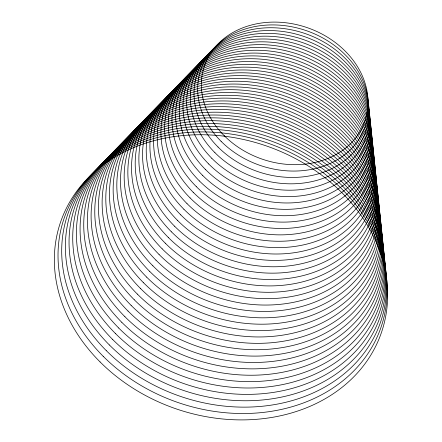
<?xml version="1.0" encoding="UTF-8"?>
<svg xmlns="http://www.w3.org/2000/svg" width="442" height="442" viewBox="0 0 442 442"><rect width="100%" height="100%" fill="white"/><g stroke="black" fill="none" stroke-linecap="round" stroke-linejoin="round"><path stroke-width="0.66" d="M100.096 361.954A169.673 138.987 19.1 0 0 380.789 334.373A169.673 138.987 19.1 0 0 182.121 135.622A169.673 138.987 19.1 0 0 100.096 361.954M103.196 356.302A167.551 137.252 19.1 0 0 380.38 329.063A167.551 137.252 19.1 0 0 184.198 132.793A167.551 137.252 19.1 0 0 103.196 356.302M106.301 350.644A165.43 135.512 19.1 0 0 379.976 323.748A165.43 135.512 19.1 0 0 186.275 129.965A165.43 135.512 19.1 0 0 106.301 350.644M109.406 344.987A163.308 133.777 19.1 0 0 379.573 318.439A163.308 133.777 19.1 0 0 188.353 127.141A163.308 133.777 19.1 0 0 109.406 344.987M112.511 339.334A161.186 132.036 19.1 0 0 379.164 313.129A161.186 132.036 19.1 0 0 190.43 124.312A161.186 132.036 19.1 0 0 112.511 339.334M115.611 333.677A159.07 130.302 19.1 0 0 378.761 307.814A159.07 130.302 19.1 0 0 192.508 121.484A159.07 130.302 19.1 0 0 115.611 333.677M118.716 328.019A156.949 128.561 19.1 0 0 378.358 302.505A156.949 128.561 19.1 0 0 194.59 118.66A156.949 128.561 19.1 0 0 118.716 328.019M121.821 322.362A154.827 126.826 19.1 0 0 377.949 297.195A154.827 126.826 19.1 0 0 196.668 115.832A154.827 126.826 19.1 0 0 121.821 322.362M124.92 316.71A152.705 125.086 19.1 0 0 377.545 291.88A152.705 125.086 19.1 0 0 198.745 113.003A152.705 125.086 19.1 0 0 124.92 316.71M128.025 311.052A150.584 123.351 19.1 0 0 377.142 286.571A150.584 123.351 19.1 0 0 200.823 110.18A150.584 123.351 19.1 0 0 128.025 311.052M131.13 305.394A148.462 121.616 19.1 0 0 376.739 281.261A148.462 121.616 19.1 0 0 202.9 107.351A148.462 121.616 19.1 0 0 131.13 305.394M134.235 299.737A146.341 119.876 19.1 0 0 376.33 275.946A146.341 119.876 19.1 0 0 204.977 104.522A146.341 119.876 19.1 0 0 134.235 299.737M137.335 294.085A144.219 118.141 19.1 0 0 375.927 270.637A144.219 118.141 19.1 0 0 207.06 101.699A144.219 118.141 19.1 0 0 137.335 294.085M140.44 288.427A142.103 116.401 19.1 0 0 375.523 265.327A142.103 116.401 19.1 0 0 209.138 98.87A142.103 116.401 19.1 0 0 140.44 288.427M143.545 282.769A139.981 114.666 19.1 0 0 375.114 260.012A139.981 114.666 19.1 0 0 211.215 96.041A139.981 114.666 19.1 0 0 143.545 282.769M146.65 277.117A137.86 112.925 19.1 0 0 374.711 254.702A137.86 112.925 19.1 0 0 213.293 93.218A137.86 112.925 19.1 0 0 146.65 277.117M149.75 271.46A135.738 111.191 19.1 0 0 374.308 249.393A135.738 111.191 19.1 0 0 215.37 90.389A135.738 111.191 19.1 0 0 149.75 271.46M152.855 265.802A133.617 109.45 19.1 0 0 373.899 244.078A133.617 109.45 19.1 0 0 217.447 87.56A133.617 109.45 19.1 0 0 152.855 265.802M155.96 260.145A131.495 107.715 19.1 0 0 373.496 238.768A131.495 107.715 19.1 0 0 219.525 84.737A131.495 107.715 19.1 0 0 155.96 260.145M159.065 254.493A129.373 105.975 19.1 0 0 373.092 233.459A129.373 105.975 19.1 0 0 221.608 81.908A129.373 105.975 19.1 0 0 159.065 254.493M162.164 248.835A127.252 104.24 19.1 0 0 372.683 228.144A127.252 104.24 19.1 0 0 223.685 79.079A127.252 104.24 19.1 0 0 162.164 248.835M165.269 243.177A125.136 102.505 19.1 0 0 372.28 222.834A125.136 102.505 19.1 0 0 225.763 76.256A125.136 102.505 19.1 0 0 165.269 243.177M168.374 237.52A123.014 100.765 19.1 0 0 371.877 217.525A123.014 100.765 19.1 0 0 227.84 73.427A123.014 100.765 19.1 0 0 168.374 237.52M171.474 231.868A120.893 99.03 19.1 0 0 371.468 212.215A120.893 99.03 19.1 0 0 229.917 70.598A120.893 99.03 19.1 0 0 171.474 231.868M174.579 226.21A118.771 97.29 19.1 0 0 371.065 206.9A118.771 97.29 19.1 0 0 231.995 67.775A118.771 97.29 19.1 0 0 174.579 226.21M177.684 220.552A116.649 95.555 19.1 0 0 370.661 201.591A116.649 95.555 19.1 0 0 234.078 64.946A116.649 95.555 19.1 0 0 177.684 220.552M180.789 214.895A114.528 93.815 19.1 0 0 370.252 196.281A114.528 93.815 19.1 0 0 236.155 62.118A114.528 93.815 19.1 0 0 180.789 214.895M183.889 209.243A112.406 92.08 19.1 0 0 369.849 190.966A112.406 92.08 19.1 0 0 238.232 59.294A112.406 92.08 19.1 0 0 183.889 209.243M186.994 203.585A110.285 90.339 19.1 0 0 369.446 185.657A110.285 90.339 19.1 0 0 240.31 56.465A110.285 90.339 19.1 0 0 186.994 203.585M190.099 197.928A108.168 88.604 19.1 0 0 369.037 180.347A108.168 88.604 19.1 0 0 242.387 53.642A108.168 88.604 19.1 0 0 190.099 197.928M193.204 192.276A106.047 86.87 19.1 0 0 368.634 175.032A106.047 86.87 19.1 0 0 244.465 50.813A106.047 86.87 19.1 0 0 193.204 192.276M196.303 186.618A103.925 85.129 19.1 0 0 368.23 169.722A103.925 85.129 19.1 0 0 246.542 47.985A103.925 85.129 19.1 0 0 196.303 186.618M199.408 180.96A101.804 83.394 19.1 0 0 367.821 164.413A101.804 83.394 19.1 0 0 248.625 45.161A101.804 83.394 19.1 0 0 199.408 180.96M202.513 175.303A99.682 81.654 19.1 0 0 367.418 159.098A99.682 81.654 19.1 0 0 250.702 42.333A99.682 81.654 19.1 0 0 202.513 175.303M205.613 169.651A97.56 79.919 19.1 0 0 367.015 153.788A97.56 79.919 19.1 0 0 252.78 39.504A97.56 79.919 19.1 0 0 205.613 169.651M208.718 163.993A95.439 78.179 19.1 0 0 366.606 148.479A95.439 78.179 19.1 0 0 254.857 36.68A95.439 78.179 19.1 0 0 208.718 163.993M211.823 158.335A93.317 76.444 19.1 0 0 366.203 143.164A93.317 76.444 19.1 0 0 256.935 33.852A93.317 76.444 19.1 0 0 211.823 158.335M214.928 152.678A91.201 74.704 19.1 0 0 365.799 137.854A91.201 74.704 19.1 0 0 259.012 31.023A91.201 74.704 19.1 0 0 214.928 152.678M218.028 147.026A89.08 72.969 19.1 0 0 365.396 132.545A89.08 72.969 19.1 0 0 261.095 28.2A89.08 72.969 19.1 0 0 218.028 147.026M221.133 141.368A86.958 71.228 19.1 0 0 364.987 127.23A86.958 71.228 19.1 0 0 263.172 25.371A86.958 71.228 19.1 0 0 221.133 141.368M224.238 135.711A84.836 69.493 19.1 0 0 364.584 121.92A84.836 69.493 19.1 0 0 265.25 22.542A84.836 69.493 19.1 0 0 224.238 135.711"/></g></svg>
